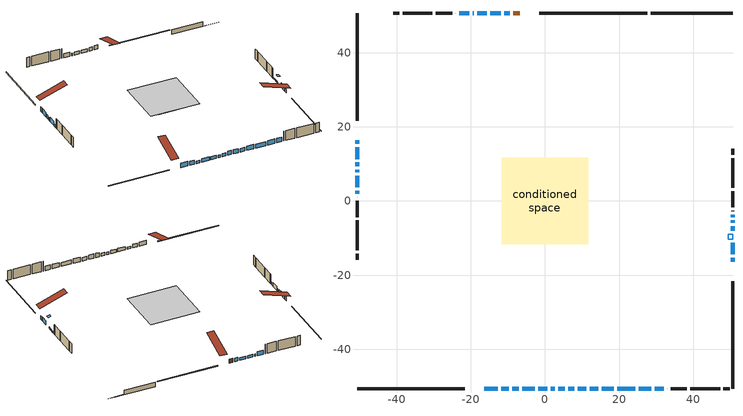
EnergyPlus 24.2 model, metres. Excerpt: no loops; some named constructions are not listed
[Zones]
conditioned space
 floor outside (Floor1 construction): -3.04,-3.04 -3.04,3.04 3.04,3.04 3.04,-3.04 z1.13
 floor adiabatic (AdiabaticFloorConstruction): -11.61,-11.61 -11.61,11.61 11.61,11.61 11.61,-11.61 z3.57
 floor foundation (Slab1 construction): -4.98,-4.98 -4.98,4.98 4.98,4.98 4.98,-4.98 z-1.16
 floor foundation (Slab2 construction): -3.42,-3.42 -3.42,3.42 3.42,3.42 3.42,-3.42 z0
 wall outside (RimJoist1 construction): 27.55,50.72 -1.51,50.72 / -50.72,-50.72 -21.67,-50.72 / -50.72,50.72 -50.72,21.67 / 50.72,-50.72 50.72,-21.67 z1.13:1.43
 wall outside (AdiabaticWallConstruction 1): -6.84,50.72 -8.63,50.72 z1.13:3.16
 wall outside (AdiabaticWallConstruction): 50.72,-16.34 50.72,-15.32 / -50.72,10.39 -50.72,9.37 / 12.08,-50.72 14.36,-50.72 z1.13:2.91; -50.72,16.34 -50.72,15.42 / 15.29,-50.72 18.54,-50.72 / 25.28,-50.72 28.73,-50.72 / 29.66,-50.72 32,-50.72 z1.13:3.36; -50.72,14.49 -50.72,11.32 / 50.72,-14.39 50.72,-11.22 / -50.72,6.85 -50.72,3.68 z1.13:3.26; -9.56,50.72 -11.01,50.72 z1.13:2.94; -11.94,50.72 -14.73,50.72 z1.13:2.5; -15.66,50.72 -18.25,50.72 z1.13:2.58; -16.34,-50.72 -12.78,-50.72 z1.13:3.32; -11.85,-50.72 -9.82,-50.72 z1.13:3.06; -8.9,-50.72 -7.12,-50.72 / -50.72,8.45 -50.72,7.78 / 1.56,-50.72 2.67,-50.72 / -19.18,50.72 -19.45,50.72 / -50.72,2.75 -50.72,1.98 z1.13:2.35; -6.19,-50.72 -2.73,-50.72 z1.13:2.81; -1.8,-50.72 0.63,-50.72 z1.13:2.76; 50.72,-8.02 50.72,-6.85 z1.13:1.89; 50.72,-5.92 50.72,-5.26 z1.13:1.84; 50.72,-4.33 50.72,-3.67 z1.13:1.74; 3.6,-50.72 5.33,-50.72 z1.13:2.65; 6.26,-50.72 7.88,-50.72 / 8.81,-50.72 11.15,-50.72 z1.13:3.21; -20.38,50.72 -23.12,50.72 z1.13:3.11; 19.47,-50.72 24.35,-50.72 z1.13:3.09
 wall outside (Wall1 construction): -24.05,50.72 -24.13,50.72 / 32.92,-50.72 33.01,-50.72 / -50.72,1.05 -50.72,0.97 / 50.72,-2.74 50.72,-2.66 z1.13:6.01
 wall outside (Wall2 construction): -25.06,50.72 -29.43,50.72 / 33.93,-50.72 38.3,-50.72 / -50.72,0.04 -50.72,-4.32 / 50.72,-1.73 50.72,2.63 z1.13:6.01
 wall outside (Wall3 construction): -30.35,50.72 -38.36,50.72 / 39.23,-50.72 47.23,-50.72 / -50.72,-5.25 -50.72,-13.25 / 50.72,3.56 50.72,11.56 z1.13:6.01
 wall outside (Wall4 construction): -39.29,50.72 -40.92,50.72 / 48.16,-50.72 49.8,-50.72 / -50.72,-14.18 -50.72,-15.82 / 50.72,12.49 50.72,14.13 z1.13:6.01
 wall foundation (FoundationWall1 construction): 28.47,50.72,-1.16 28.47,50.72,1.13 43.1,50.72,1.13 43.1,50.72,-1.06 50.72,50.72,-1.06 50.72,50.72,-1.16
 window (WindowConstruction): 50.72,-16.34 50.72,-15.32 z1.13:2.91
 window (WindowConstruction 7): -50.72,16.34 -50.72,15.42 z1.13:3.36
 window (WindowConstruction 8): -50.72,14.49 -50.72,11.32 z1.13:3.26
 window (WindowConstruction 9): 50.72,-14.39 50.72,-11.22 z1.13:3.26
 window (WindowConstruction 10): -9.56,50.72 -11.01,50.72 z1.13:2.93
 window (WindowConstruction 11): -11.94,50.72 -14.73,50.72 z1.13:2.5
 window (WindowConstruction 12): -15.66,50.72 -18.25,50.72 z1.13:2.58
 window (WindowConstruction 13): -16.34,-50.72 -12.78,-50.72 z1.13:3.32
 window (WindowConstruction 14): -11.85,-50.72 -9.82,-50.72 z1.13:3.06
 window (WindowConstruction 1): -50.72,10.39 -50.72,9.37 z1.13:2.91
 window (WindowConstruction 15): -8.9,-50.72 -7.12,-50.72 z1.13:2.35
 window (WindowConstruction 16): -6.19,-50.72 -2.73,-50.72 z1.13:2.81
 window (WindowConstruction 17): -1.8,-50.72 0.63,-50.72 z1.13:2.75
 window (WindowConstruction 18): -50.72,8.44 -50.72,7.78 z1.13:2.35
 window (WindowConstruction 19): -50.72,6.85 -50.72,3.68 z1.13:3.26
 window (WindowConstruction 20): 1.56,-50.72 2.67,-50.72 z1.13:2.35
 window (WindowConstruction 21): -19.18,50.72 -19.45,50.72 z1.13:2.35
 window (WindowConstruction 23): 50.72,-8.02 50.72,-6.85 z1.13:1.89
 window (WindowConstruction 24): 50.72,-5.92 50.72,-5.26 z1.13:1.84
 window (WindowConstruction 25): 50.72,-4.33 50.72,-3.67 z1.13:1.74
 window (WindowConstruction 26): 3.6,-50.72 5.33,-50.72 z1.13:2.65
 window (WindowConstruction 27): 6.26,-50.72 7.88,-50.72 z1.13:3.21
 window (WindowConstruction 28): 8.81,-50.72 11.15,-50.72 z1.13:3.21
 window (WindowConstruction 29): 12.08,-50.72 14.36,-50.72 z1.13:2.91
 window (WindowConstruction 22): -50.72,2.75 -50.72,1.98 z1.13:2.35
 window (WindowConstruction 2): -20.38,50.72 -23.12,50.72 z1.13:3.11
 window (WindowConstruction 3): 15.29,-50.72 18.54,-50.72 z1.13:3.36
 window (WindowConstruction 4): 19.47,-50.72 24.35,-50.72 z1.13:3.09
 window (WindowConstruction 5): 25.28,-50.72 28.73,-50.72 z1.13:3.36
 window (WindowConstruction 6): 29.66,-50.72 32,-50.72 z1.13:3.36
 door (Door): -6.84,50.72 -8.63,50.72 z1.13:3.16
 ceiling adiabatic (AdiabaticFloorConstruction): 11.61,-11.61 11.61,11.61 -11.61,11.61 -11.61,-11.61 z3.57
 roof outside (Roof1 construction): -5.91,50.72,6.01 -5.91,37.55,10.4 -2.44,37.55,10.4 -2.44,50.72,6.01; -17.27,-50.72,6.01 -17.27,-37.55,10.4 -20.74,-37.55,10.4 -20.74,-50.72,6.01; -50.72,17.27,6.01 -37.55,17.27,10.4 -37.55,20.74,10.4 -50.72,20.74,6.01; 50.72,-17.27,6.01 37.55,-17.27,10.4 37.55,-20.74,10.4 50.72,-20.74,6.01
 roof outside (AdiabaticRoofConstruction): 50.73,-8.94,6.01 49.45,-8.94,6.43 49.45,-10.29,6.43 50.73,-10.29,6.01
 skylight (SkylightConstruction): 50.72,-8.95,6.01 49.45,-8.95,6.43 49.45,-10.29,6.43 50.72,-10.29,6.01
[Schedule:Day:Interval]
clothes dryer exhaust 0 schedule day: No, 01:00, 0.123457, 02:00, 0.0740741, 03:00, 0.0493827, 04:00, 0.0246914, 05:00, 0.0493827, 06:00, 0.0740741, 07:00, 0.197531, 08:00, 0.395062, 09:00, 0.592593, 10:00, 0.839506, 11:00, 0.962963, 12:00, 1, 13:00, 0.91358, 14:00, 0.82716, 15:00, 0.716049, 16:00, 0.753086, 17:00, 0.679012, 18:00, 0.666667, 20:00, 0.62963, 21:00, 0.641975, 22:00, 0.666667, 23:00, 0.54321, 24:00, 0.296296
clothes dryer exhaust 0 schedule default day; cooling season schedule day; cooling season schedule day 2; cooling season schedule default day; exterior lighting schedule default day; natural vent schedule default day: No, 24:00, 0
cooling season schedule day 1: No, 24:00, 1
exterior lighting schedule day 10: No, 01:00, 0.552381, 03:00, 0.510952, 05:00, 0.483333, 06:00, 0.538571, 07:00, 0.607619, 08:00, 0.56619, 09:00, 0.428095, 10:00, 0.345238, 12:00, 0.331429, 13:00, 0.345238, 14:00, 0.386667, 15:00, 0.414286, 16:00, 0.483333, 17:00, 0.607619, 18:00, 0.773333, 19:00, 0.88381, 20:00, 0.939048, 21:00, 0.966667, 22:00, 0.897619, 23:00, 0.773333, 24:00, 0.649048
exterior lighting schedule day 11: No, 01:00, 0.571429, 03:00, 0.528571, 05:00, 0.5, 06:00, 0.557143, 07:00, 0.628571, 08:00, 0.585714, 09:00, 0.442857, 10:00, 0.357143, 12:00, 0.342857, 13:00, 0.357143, 14:00, 0.4, 15:00, 0.428571, 16:00, 0.5, 17:00, 0.628571, 18:00, 0.8, 19:00, 0.914286, 20:00, 0.971429, 21:00, 1, 22:00, 0.928571, 23:00, 0.8, 24:00, 0.671429
exterior lighting schedule day 3: No, 01:00, 0.442857, 03:00, 0.409643, 05:00, 0.3875, 06:00, 0.431786, 07:00, 0.487143, 08:00, 0.453929, 09:00, 0.343214, 10:00, 0.276786, 12:00, 0.265714, 13:00, 0.276786, 14:00, 0.31, 15:00, 0.332143, 16:00, 0.3875, 17:00, 0.487143, 18:00, 0.62, 19:00, 0.708571, 20:00, 0.752857, 21:00, 0.775, 22:00, 0.719643, 23:00, 0.62, 24:00, 0.520357
exterior lighting schedule day 4: No, 01:00, 0.4, 03:00, 0.37, 05:00, 0.35, 06:00, 0.39, 07:00, 0.44, 08:00, 0.41, 09:00, 0.31, 10:00, 0.25, 12:00, 0.24, 13:00, 0.25, 14:00, 0.28, 15:00, 0.3, 16:00, 0.35, 17:00, 0.44, 18:00, 0.56, 19:00, 0.64, 20:00, 0.68, 21:00, 0.7, 22:00, 0.65, 23:00, 0.56, 24:00, 0.47
exterior lighting schedule day 5: No, 01:00, 0.380952, 03:00, 0.352381, 05:00, 0.333333, 06:00, 0.371429, 07:00, 0.419048, 08:00, 0.390476, 09:00, 0.295238, 10:00, 0.238095, 12:00, 0.228571, 13:00, 0.238095, 14:00, 0.266667, 15:00, 0.285714, 16:00, 0.333333, 17:00, 0.419048, 18:00, 0.533333, 19:00, 0.609524, 20:00, 0.647619, 21:00, 0.666667, 22:00, 0.619048, 23:00, 0.533333, 24:00, 0.447619
exterior lighting schedule day 6: No, 01:00, 0.390476, 03:00, 0.36119, 05:00, 0.341667, 06:00, 0.380714, 07:00, 0.429524, 08:00, 0.400238, 09:00, 0.302619, 10:00, 0.244048, 12:00, 0.234286, 13:00, 0.244048, 14:00, 0.273333, 15:00, 0.292857, 16:00, 0.341667, 17:00, 0.429524, 18:00, 0.546667, 19:00, 0.624762, 20:00, 0.66381, 21:00, 0.683333, 22:00, 0.634524, 23:00, 0.546667, 24:00, 0.45881
exterior lighting schedule day 7: No, 01:00, 0.419048, 03:00, 0.387619, 05:00, 0.366667, 06:00, 0.408571, 07:00, 0.460952, 08:00, 0.429524, 09:00, 0.324762, 10:00, 0.261905, 12:00, 0.251429, 13:00, 0.261905, 14:00, 0.293333, 15:00, 0.314286, 16:00, 0.366667, 17:00, 0.460952, 18:00, 0.586667, 19:00, 0.670476, 20:00, 0.712381, 21:00, 0.733333, 22:00, 0.680952, 23:00, 0.586667, 24:00, 0.492381
exterior lighting schedule day 8: No, 01:00, 0.466667, 03:00, 0.431667, 05:00, 0.408333, 06:00, 0.455, 07:00, 0.513333, 08:00, 0.478333, 09:00, 0.361667, 10:00, 0.291667, 12:00, 0.28, 13:00, 0.291667, 14:00, 0.326667, 15:00, 0.35, 16:00, 0.408333, 17:00, 0.513333, 18:00, 0.653333, 19:00, 0.746667, 20:00, 0.793333, 21:00, 0.816667, 22:00, 0.758333, 23:00, 0.653333, 24:00, 0.548333
exterior lighting schedule day 9: No, 01:00, 0.509524, 03:00, 0.47131, 05:00, 0.445833, 06:00, 0.496786, 07:00, 0.560476, 08:00, 0.522262, 09:00, 0.394881, 10:00, 0.318452, 12:00, 0.305714, 13:00, 0.318452, 14:00, 0.356667, 15:00, 0.382143, 16:00, 0.445833, 17:00, 0.560476, 18:00, 0.713333, 19:00, 0.815238, 20:00, 0.86619, 21:00, 0.891667, 22:00, 0.827976, 23:00, 0.713333, 24:00, 0.59869
[Schedule:Week:Daily]
clothes dryer exhaust 0 schedule Week Rule - Jan1-Dec31: clothes dryer exhaust 0 schedule day, clothes dryer exhaust 0 schedule day, clothes dryer exhaust 0 schedule day, clothes dryer exhaust 0 schedule day, clothes dryer exhaust 0 schedule day, clothes dryer exhaust 0 schedule day, clothes dryer exhaust 0 schedule day, clothes dryer exhaust 0 schedule default day, clothes dryer exhaust 0 schedule default day, clothes dryer exhaust 0 schedule default day, clothes dryer exhaust 0 schedule default day, clothes dryer exhaust 0 schedule default day
cooling season schedule Week Rule - Jan1-Apr28: cooling season schedule day, cooling season schedule day, cooling season schedule day, cooling season schedule day, cooling season schedule day, cooling season schedule day, cooling season schedule day, cooling season schedule default day, cooling season schedule default day, cooling season schedule default day, cooling season schedule default day, cooling season schedule default day
cooling season schedule Week Rule - Apr29-May5: cooling season schedule day, cooling season schedule day, cooling season schedule day 1, cooling season schedule day 1, cooling season schedule day 1, cooling season schedule day 1, cooling season schedule day 1, cooling season schedule default day, cooling season schedule default day, cooling season schedule default day, cooling season schedule default day, cooling season schedule default day
cooling season schedule Week Rule - May6-Sep29: cooling season schedule day 1, cooling season schedule day 1, cooling season schedule day 1, cooling season schedule day 1, cooling season schedule day 1, cooling season schedule day 1, cooling season schedule day 1, cooling season schedule default day, cooling season schedule default day, cooling season schedule default day, cooling season schedule default day, cooling season schedule default day
cooling season schedule Week Rule - Sep30-Oct6: cooling season schedule day 1, cooling season schedule day 2, cooling season schedule day 2, cooling season schedule day 2, cooling season schedule day 2, cooling season schedule day 2, cooling season schedule day 2, cooling season schedule default day, cooling season schedule default day, cooling season schedule default day, cooling season schedule default day, cooling season schedule default day
cooling season schedule Week Rule - Oct7-Dec31: cooling season schedule day 2, cooling season schedule day 2, cooling season schedule day 2, cooling season schedule day 2, cooling season schedule day 2, cooling season schedule day 2, cooling season schedule day 2, cooling season schedule default day, cooling season schedule default day, cooling season schedule default day, cooling season schedule default day, cooling season schedule default day
exterior lighting schedule Week Rule - Apr29-May5: exterior lighting schedule day 3, exterior lighting schedule day 3, exterior lighting schedule day 4, exterior lighting schedule day 4, exterior lighting schedule day 4, exterior lighting schedule day 4, exterior lighting schedule day 4, exterior lighting schedule default day, exterior lighting schedule default day, exterior lighting schedule default day, exterior lighting schedule default day, exterior lighting schedule default day
exterior lighting schedule Week Rule - May6-May26: exterior lighting schedule day 4, exterior lighting schedule day 4, exterior lighting schedule day 4, exterior lighting schedule day 4, exterior lighting schedule day 4, exterior lighting schedule day 4, exterior lighting schedule day 4, exterior lighting schedule default day, exterior lighting schedule default day, exterior lighting schedule default day, exterior lighting schedule default day, exterior lighting schedule default day
exterior lighting schedule Week Rule - May27-Jun2: exterior lighting schedule day 4, exterior lighting schedule day 4, exterior lighting schedule day 4, exterior lighting schedule day 4, exterior lighting schedule day 4, exterior lighting schedule day 5, exterior lighting schedule day 5, exterior lighting schedule default day, exterior lighting schedule default day, exterior lighting schedule default day, exterior lighting schedule default day, exterior lighting schedule default day
exterior lighting schedule Week Rule - Jun3-Jun30: exterior lighting schedule day 5, exterior lighting schedule day 5, exterior lighting schedule day 5, exterior lighting schedule day 5, exterior lighting schedule day 5, exterior lighting schedule day 5, exterior lighting schedule day 5, exterior lighting schedule default day, exterior lighting schedule default day, exterior lighting schedule default day, exterior lighting schedule default day, exterior lighting schedule default day
exterior lighting schedule Week Rule - Jul1-Jul28: exterior lighting schedule day 6, exterior lighting schedule day 6, exterior lighting schedule day 6, exterior lighting schedule day 6, exterior lighting schedule day 6, exterior lighting schedule day 6, exterior lighting schedule day 6, exterior lighting schedule default day, exterior lighting schedule default day, exterior lighting schedule default day, exterior lighting schedule default day, exterior lighting schedule default day
exterior lighting schedule Week Rule - Jul29-Aug4: exterior lighting schedule day 6, exterior lighting schedule day 6, exterior lighting schedule day 6, exterior lighting schedule day 7, exterior lighting schedule day 7, exterior lighting schedule day 7, exterior lighting schedule day 7, exterior lighting schedule default day, exterior lighting schedule default day, exterior lighting schedule default day, exterior lighting schedule default day, exterior lighting schedule default day
exterior lighting schedule Week Rule - Aug5-Aug25: exterior lighting schedule day 7, exterior lighting schedule day 7, exterior lighting schedule day 7, exterior lighting schedule day 7, exterior lighting schedule day 7, exterior lighting schedule day 7, exterior lighting schedule day 7, exterior lighting schedule default day, exterior lighting schedule default day, exterior lighting schedule default day, exterior lighting schedule default day, exterior lighting schedule default day
exterior lighting schedule Week Rule - Aug26-Sep1: exterior lighting schedule day 7, exterior lighting schedule day 7, exterior lighting schedule day 7, exterior lighting schedule day 7, exterior lighting schedule day 7, exterior lighting schedule day 7, exterior lighting schedule day 8, exterior lighting schedule default day, exterior lighting schedule default day, exterior lighting schedule default day, exterior lighting schedule default day, exterior lighting schedule default day
exterior lighting schedule Week Rule - Sep2-Sep29: exterior lighting schedule day 8, exterior lighting schedule day 8, exterior lighting schedule day 8, exterior lighting schedule day 8, exterior lighting schedule day 8, exterior lighting schedule day 8, exterior lighting schedule day 8, exterior lighting schedule default day, exterior lighting schedule default day, exterior lighting schedule default day, exterior lighting schedule default day, exterior lighting schedule default day
exterior lighting schedule Week Rule - Sep30-Oct6: exterior lighting schedule day 8, exterior lighting schedule day 9, exterior lighting schedule day 9, exterior lighting schedule day 9, exterior lighting schedule day 9, exterior lighting schedule day 9, exterior lighting schedule day 9, exterior lighting schedule default day, exterior lighting schedule default day, exterior lighting schedule default day, exterior lighting schedule default day, exterior lighting schedule default day
exterior lighting schedule Week Rule - Oct7-Oct27: exterior lighting schedule day 9, exterior lighting schedule day 9, exterior lighting schedule day 9, exterior lighting schedule day 9, exterior lighting schedule day 9, exterior lighting schedule day 9, exterior lighting schedule day 9, exterior lighting schedule default day, exterior lighting schedule default day, exterior lighting schedule default day, exterior lighting schedule default day, exterior lighting schedule default day
exterior lighting schedule Week Rule - Oct28-Nov3: exterior lighting schedule day 9, exterior lighting schedule day 9, exterior lighting schedule day 9, exterior lighting schedule day 9, exterior lighting schedule day 10, exterior lighting schedule day 10, exterior lighting schedule day 10, exterior lighting schedule default day, exterior lighting schedule default day, exterior lighting schedule default day, exterior lighting schedule default day, exterior lighting schedule default day
exterior lighting schedule Week Rule - Nov4-Nov24: exterior lighting schedule day 10, exterior lighting schedule day 10, exterior lighting schedule day 10, exterior lighting schedule day 10, exterior lighting schedule day 10, exterior lighting schedule day 10, exterior lighting schedule day 10, exterior lighting schedule default day, exterior lighting schedule default day, exterior lighting schedule default day, exterior lighting schedule default day, exterior lighting schedule default day
exterior lighting schedule Week Rule - Nov25-Dec1: exterior lighting schedule day 10, exterior lighting schedule day 10, exterior lighting schedule day 10, exterior lighting schedule day 10, exterior lighting schedule day 10, exterior lighting schedule day 10, exterior lighting schedule day 11, exterior lighting schedule default day, exterior lighting schedule default day, exterior lighting schedule default day, exterior lighting schedule default day, exterior lighting schedule default day
exterior lighting schedule Week Rule - Dec2-Dec31: exterior lighting schedule day 11, exterior lighting schedule day 11, exterior lighting schedule day 11, exterior lighting schedule day 11, exterior lighting schedule day 11, exterior lighting schedule day 11, exterior lighting schedule day 11, exterior lighting schedule default day, exterior lighting schedule default day, exterior lighting schedule default day, exterior lighting schedule default day, exterior lighting schedule default day
natural vent schedule Week Rule - Jan1-Dec31: natural vent schedule default day, natural vent schedule default day, natural vent schedule default day, natural vent schedule default day, natural vent schedule default day, natural vent schedule default day, natural vent schedule default day, natural vent schedule default day, natural vent schedule default day, natural vent schedule default day, natural vent schedule default day, natural vent schedule default day
[Schedule:Year]
clothes dryer exhaust 0 schedule: clothes dryer exhaust 0 schedule Week Rule - Jan1-Dec31, 1, 1, 12, 31
cooling season schedule: cooling season schedule Week Rule - Jan1-Apr28, 1, 1, 4, 28, cooling season schedule Week Rule - Apr29-May5, 4, 29, 5, 5, cooling season schedule Week Rule - May6-Sep29, 5, 6, 9, 29, cooling season schedule Week Rule - Sep30-Oct6, 9, 30, 10, 6, cooling season schedule Week Rule - Oct7-Dec31, 10, 7, 12, 31
natural vent schedule: natural vent schedule Week Rule - Jan1-Dec31, 1, 1, 12, 31
